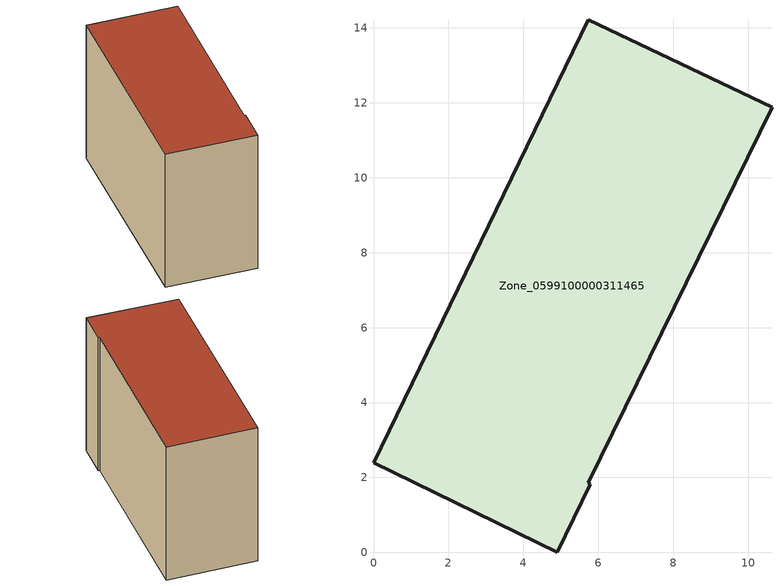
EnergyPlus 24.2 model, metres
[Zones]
Zone_0599100000311465
 floor ground (C_G): 4.9,0 0,2.4 5.73,14.22 10.64,11.89 5.73,1.85 5.79,1.82 z0
 wall outside (C_F): 5.73,1.85 10.64,11.89 5.73,14.22 0,2.4 4.9,0 5.79,1.82 5.73,1.85 z0:9.09
 roof outside (C_R): 0,2.4 4.9,0 5.79,1.82 5.73,1.85 10.64,11.89 5.73,14.22 z9.09
[BUILDING]
Pand.0599100000311465: North Axis=0; Terrain=City; Loads Convergence Tolerance Value=0.04; Temperature Convergence Tolerance Value=0.4; Solar Distribution=FullExterior; Maximum Number of Warmup Days=25; Minimum Number of Warmup Days=1
[Site:Location]
Rotterdam.The.Hague.AP_ZH_NLD Design_Conditions: Latitude=51.96; Longitude=4.45; Time Zone=1; Elevation=-4.5
[SITE:GROUNDTEMPERATURE:BUILDINGSURFACE]
18, 18, 18, 18, 18, 18, 18, 18, 18, 18, 18, 18
[MATERIAL] Thermal Absorptance=0.9; Solar Absorptance=0.7; Visible Absorptance=0.7
Name | Roughness | Thickness | Conductivity | Density | Specific Heat
G.TI.1975-1991 | MediumSmooth | 0.15 | 0.288461 | 540 | 1210
F.TI.1975-1991 | Rough | 0.3 | 0.230769 | 1920 | 840
R.TI.1975-1991 | MediumRough | 0.2 | 0.153846 | 1500 | 1000
[CONSTRUCTION]
C_G: G.TI.1975-1991
C_F: F.TI.1975-1991
C_R: R.TI.1975-1991
[ZONE]
Zone_0599100000311465: Type=1; Multiplier=1; Ceiling Height=Autocalculate; Volume=Autocalculate; Floor Area=autocalculate; Part of Total Floor Area=Yes
[ZONEINFILTRATION:DESIGNFLOWRATE]
Infil_Zone_0599100000311465: Zone or ZoneList or Space or SpaceList=Zone_0599100000311465; Schedule=AlwaysOn; Design Flow Rate Calculation Method=Flow/Area; Flow Rate per Floor Area=0.003; Constant Term Coefficient=1; Temperature Term Coefficient=0; Velocity Term Coefficient=0; Velocity Squared Term Coefficient=0
[HVACTEMPLATE:ZONE:IDEALLOADSAIRSYSTEM]
Zone_0599100000311465: Maximum Heating Supply Air Temperature=50; Minimum Cooling Supply Air Temperature=13; Maximum Heating Supply Air Humidity Ratio=0.0156; Minimum Cooling Supply Air Humidity Ratio=0.0077; Heating Limit=NoLimit; Cooling Limit=NoLimit; Dehumidification Control Type=ConstantSensibleHeatRatio; Cooling Sensible Heat Ratio=0.7; Dehumidification Setpoint=60; Humidification Control Type=None; Humidification Setpoint=30; Outdoor Air Method=None; Outdoor Air Flow Rate per Person=0.00944; Outdoor Air Flow Rate per Zone Floor Area=0; Outdoor Air Flow Rate per Zone=0; Demand Controlled Ventilation Type=None; Outdoor Air Economizer Type=NoEconomizer; Heat Recovery Type=None; Sensible Heat Recovery Effectiveness=0.7; Latent Heat Recovery Effectiveness=0.65
[ZONECONTROL:THERMOSTAT]
ThermostatControl_Zone_0599100000311465: Zone or ZoneList=Zone_0599100000311465; Control Type Schedule=DualSetpointControlType; Control 1=Thermostat_Zone_0599100000311465; Temperature Difference Between Cutout And Setpoint=0
[THERMOSTATSETPOINT:DUALSETPOINT]
Thermostat_Zone_0599100000311465: Heating Setpoint Temperature Schedule=HeatingSetpoint_Zone_0599100000311465; Cooling Setpoint Temperature Schedule=CoolingSetpoint_Zone_0599100000311465
[SCHEDULE:COMPACT]
HeatingSetpoint_Zone_0599100000311465: Through: 12/31, For: AllDays, Until: 24:00, 21
CoolingSetpoint_Zone_0599100000311465: Through: 12/31, For: AllDays, Until: 24:00, 24
DualSetpointControlType: Through: 12/31, For: AllDays, Until: 24:00, 4
AlwaysOn: Through: 12/31, For: AllDays, Until: 24:00, 1
